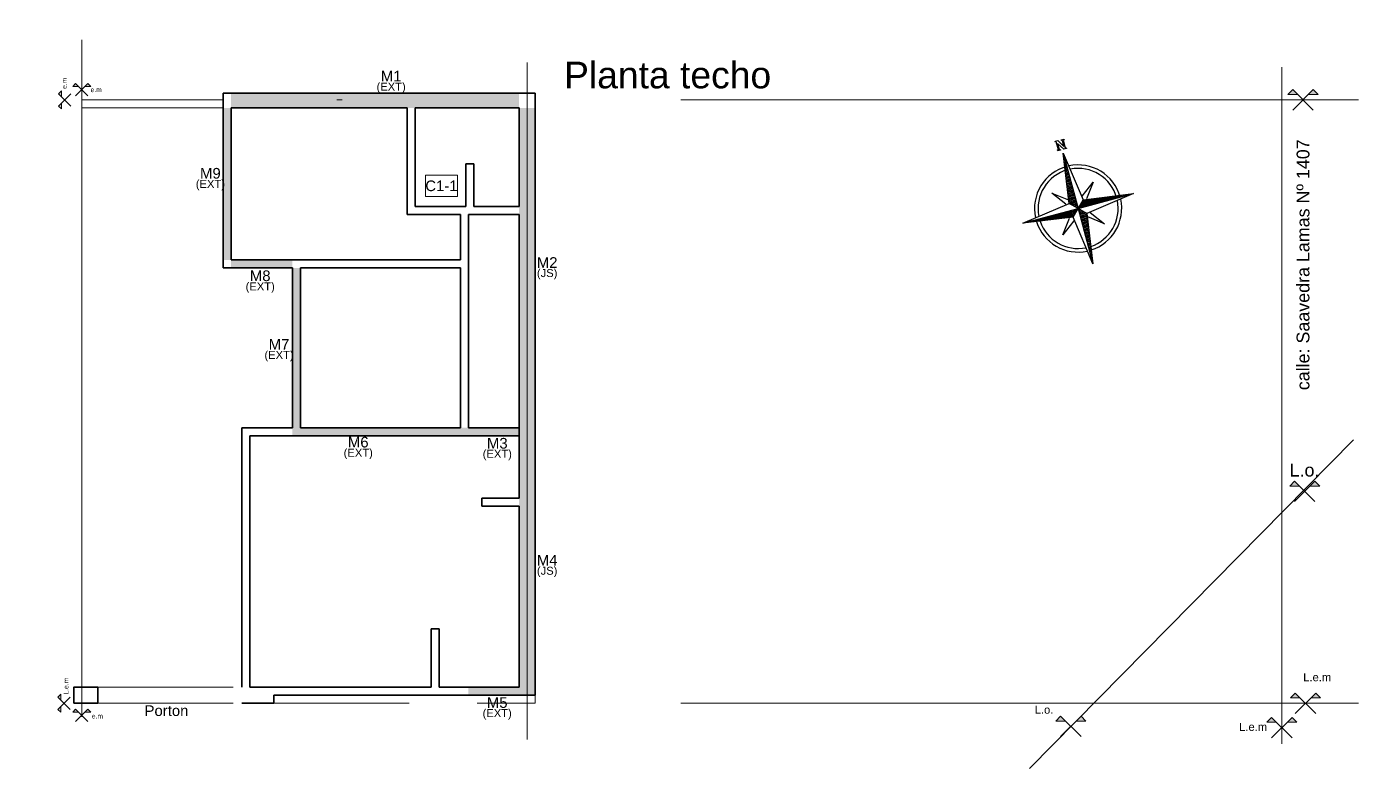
# Model space of a CAD drawing. Header units: millimetres. Extents: x 2761 to 2943, y 1816 to 1962.
# Drawn here: x 2918.22 to 2943.19, y 1858.56 to 1872.47 of the extents above; entities that cross this region are included whole.
import ezdxf
from ezdxf.enums import TextEntityAlignment as Align

# ---------------------------------------------------------------- set-up
doc = ezdxf.new("R2010")
doc.units = ezdxf.units.MM
for name, pattern in [('ACAD_ISO10W100', [18, 12, -3, 0, -3]), ('DASHDOT', [25.4, 12.7, -6.35, 0, -6.35]), ('DASHED', [19.05, 12.7, -6.35])]:
    doc.linetypes.add(name, pattern=pattern)
for name, color, linetype, lineweight in [('Ejes', 3, 'DASHDOT', 13), ('Muros', 6, 'Continuous', 50), ('Muros de la envolvente térmica', 5, 'Continuous', 15), ('Proyecciones', 1, 'DASHED', 0), ('Textos', 3, 'Continuous', 9)]:
    doc.layers.add(name, color=color, linetype=linetype, lineweight=lineweight)
doc.styles.get("Standard").update_dxf_attribs({"font": 'arial.ttf'})

# ---------------------------------------------------------------- blocks, each defined once
blk = doc.blocks.new('*X5')
at = {"color": 0, "linetype": 'ByBlock'}
for p, q in [((-217.53, 160.5), (-217.53, 160.5)), ((-217.52, 160.498), (-217.52, 160.5)), ((-217.51, 160.497), (-217.51, 160.5)), ((-217.5, 160.496), (-217.5, 160.5)), ((-217.49, 160.494), (-217.49, 160.5)), ((-217.48, 160.493), (-217.48, 160.5)), ((-217.47, 160.491), (-217.47, 160.5)), ((-217.46, 160.49), (-217.46, 160.5)), ((-217.45, 160.488), (-217.45, 160.5)), ((-217.44, 160.487), (-217.44, 160.5)), ((-217.43, 160.486), (-217.43, 160.5)), ((-217.42, 160.484), (-217.42, 160.5)), ((-217.41, 160.483), (-217.41, 160.5)), ((-217.4, 160.481), (-217.4, 160.5)), ((-217.39, 160.48), (-217.39, 160.5)), ((-217.38, 160.478), (-217.38, 160.5)), ((-217.37, 160.477), (-217.37, 160.5)), ((-217.36, 160.476), (-217.36, 160.5)), ((-217.35, 160.474), (-217.35, 160.5)), ((-217.34, 160.473), (-217.34, 160.5)), ((-217.33, 160.471), (-217.33, 160.5)), ((-217.32, 160.47), (-217.32, 160.5)), ((-217.31, 160.468), (-217.31, 160.5)), ((-217.3, 160.467), (-217.3, 160.5)), ((-217.29, 160.466), (-217.29, 160.5)), ((-217.28, 160.464), (-217.28, 160.5)), ((-217.27, 160.463), (-217.27, 160.5)), ((-217.26, 160.461), (-217.26, 160.5)), ((-217.25, 160.46), (-217.25, 160.5)), ((-217.24, 160.458), (-217.24, 160.5)), ((-217.23, 160.457), (-217.23, 160.5)), ((-217.22, 160.456), (-217.22, 160.5)), ((-217.21, 160.454), (-217.21, 160.5)), ((-217.2, 160.453), (-217.2, 160.5)), ((-217.19, 160.451), (-217.19, 160.5)), ((-217.18, 160.45), (-217.18, 160.5)), ((-217.17, 160.448), (-217.17, 160.5)), ((-217.16, 160.447), (-217.16, 160.5)), ((-217.15, 160.446), (-217.15, 160.5)), ((-217.14, 160.444), (-217.14, 160.5)), ((-217.13, 160.443), (-217.13, 160.5)), ((-217.12, 160.441), (-217.12, 160.5)), ((-217.11, 160.44), (-217.11, 160.5)), ((-217.1, 160.438), (-217.1, 160.5)), ((-217.09, 160.441), (-217.09, 160.5)), ((-217.08, 160.451), (-217.08, 160.5)), ((-217.07, 160.461), (-217.07, 160.5)), ((-217.06, 160.471), (-217.06, 160.5)), ((-217.05, 160.481), (-217.05, 160.5)), ((-217.04, 160.491), (-217.04, 160.5))]:
    blk.add_line(p, q, dxfattribs=at)
blk = doc.blocks.new('Sbpln014')
at = {"color": 0, "linetype": 'ByBlock'}
for p, q in [((-0.156, 0.156), (0, 1.25)), ((0, 1.25), (0.156, 0.156)), ((0, 1.25), (0, 0)), ((-0.234, 0.156), (-0.469, 0.469)), ((-0.469, 0.469), (-0.156, 0.234)), ((0.156, 0.234), (0.469, 0.469)), ((0.469, 0.469), (0.234, 0.156)), ((-1.25, 0), (-0.156, 0.156)), ((-0.156, -0.156), (-1.25, 0)), ((0, 0), (-1.25, 0)), ((-0.156, 0.156), (0, 0)), ((-0.156, -0.156), (0, 0)), ((0, 0), (0.156, 0.156)), ((0, 0), (0.156, -0.156)), ((0, 0), (0, -1.25)), ((1.25, 0), (0, 0)), ((0.156, 0.156), (1.25, 0)), ((-0.469, -0.469), (-0.234, -0.156)), ((-0.156, -0.234), (-0.469, -0.469)), ((0, -1.25), (-0.156, -0.156)), ((0.156, -0.156), (0, -1.25)), ((1.25, 0), (0.156, -0.156)), ((0.469, -0.469), (0.156, -0.234)), ((0.234, -0.156), (0.469, -0.469))]:
    blk.add_line(p, q, dxfattribs=at)
blk.add_lwpolyline([(1.348, 0.064), (1.348, 0.044), (1.328, 0.044), (1.328, 0.103), (1.348, 0.103), (1.348, 0.083), (1.523, 0.083), (1.523, 0.103), (1.543, 0.103), (1.543, 0.044), (1.387, -0.053), (1.523, -0.053), (1.523, -0.034), (1.543, -0.034), (1.543, -0.092), (1.523, -0.092), (1.523, -0.073), (1.348, -0.073), (1.348, -0.092), (1.328, -0.092), (1.328, -0.034), (1.484, 0.064), (1.348, 0.064)], dxfattribs=at)
for radius, start, end in [(0.95, 92.5891, 177.4109), (0.873, 93.5464, 176.4536), (0.95, 0, 87.4109), (0.873, 0, 86.4536), (0.95, 182.5891, 267.4109), (0.873, 183.5464, 266.4536), (0.95, 270, 357.4109), (0.873, 270, 356.4536)]:
    blk.add_arc((0, 0), radius, start, end, dxfattribs=at)
for p, xscale, yscale, zscale, rotation in [((-401.25, -542.578), 2.499999999999996, 2.499999999999996, 2.499999999999996, 270), ((-542.578, 401.25), 2.5, 2.5, 2.5, 180), ((401.25, 542.578), 2.5, 2.5, 2.5, 90)]:
    blk.add_blockref('*X5', p, dxfattribs=dict(at, xscale=xscale, yscale=yscale, zscale=zscale, rotation=rotation))
at = {"color": 0, "linetype": 'ByBlock', "xscale": 2.5, "yscale": 2.5, "zscale": 2.5}
blk.add_blockref('*X5', (542.578, -401.25), dxfattribs=at)

msp = doc.modelspace()

# ---------------------------------------------------------------- hatches: boundary and pattern name
at = {"layer": 'Muros de la envolvente térmica', "lineweight": 20}
h = msp.add_hatch(color=256, dxfattribs=at)
h.dxf.hatch_style = 1
h.paths.add_polyline_path([(2923.208, 1868.098), (2922.058, 1868.098), (2922.058, 1867.948), (2923.208, 1867.948)])
h.paths.add_polyline_path([(2922.058, 1870.948), (2921.908, 1870.949), (2921.908, 1868.098), (2922.058, 1868.098)])
h.paths.add_polyline_path([(2923.358, 1867.948), (2923.208, 1867.948), (2923.208, 1864.948), (2923.358, 1864.948)])
h.paths.add_polyline_path([(2927.458, 1860.078), (2926.508, 1860.078), (2926.508, 1859.928), (2927.458, 1859.928)])
h.paths.add_polyline_path([(2927.608, 1870.948), (2927.458, 1870.948), (2927.458, 1869.098), (2927.458, 1868.948), (2927.458, 1864.948), (2927.608, 1864.948)])
h.paths.add_polyline_path([(2927.758, 1870.948), (2927.608, 1870.948), (2927.608, 1864.948), (2927.758, 1864.948)])
h.paths.add_polyline_path([(2927.458, 1871.099), (2922.058, 1871.099), (2922.058, 1870.948), (2925.358, 1870.948), (2925.508, 1870.948), (2927.458, 1870.948)])
h.paths.add_polyline_path([(2927.458, 1871.228), (2922.058, 1871.228), (2922.058, 1871.099), (2927.458, 1871.099)])
h = msp.add_hatch(color=256, dxfattribs=at)
h.dxf.hatch_style = 1
h.paths.add_polyline_path([(2927.458, 1864.948), (2926.508, 1864.948), (2926.358, 1864.948), (2923.358, 1864.948), (2923.208, 1864.948), (2923.208, 1864.798), (2927.458, 1864.798)])
h.paths.add_polyline_path([(2927.758, 1864.948), (2927.608, 1864.948), (2927.608, 1859.928), (2927.758, 1859.928)])
h.paths.add_polyline_path([(2927.608, 1864.948), (2927.458, 1864.948), (2927.458, 1863.628), (2927.458, 1863.478), (2927.458, 1860.078), (2927.458, 1859.928), (2927.608, 1859.928)])
at = {"layer": 'Textos'}
h = msp.add_hatch(color=9, dxfattribs=at)
h.paths.add_polyline_path([(2919.143, 1871.404), (2919.089, 1871.348), (2919.198, 1871.348)])
h.paths.add_polyline_path([(2919.373, 1871.404), (2919.318, 1871.348), (2919.427, 1871.348)])
h = msp.add_hatch(color=9, dxfattribs=at)
h.paths.add_polyline_path([(2918.823, 1870.984), (2918.878, 1870.93), (2918.878, 1871.039)])
h.paths.add_polyline_path([(2918.823, 1871.214), (2918.878, 1871.159), (2918.878, 1871.267)])
h = msp.add_hatch(color=9, dxfattribs=at)
h.paths.add_polyline_path([(2941.962, 1871.291), (2941.872, 1871.199), (2942.054, 1871.199)])
h.paths.add_polyline_path([(2942.346, 1871.291), (2942.254, 1871.199), (2942.435, 1871.199)])
at = {"layer": 'Textos', "lineweight": 18}
h = msp.add_hatch(color=9, dxfattribs=at)
h.paths.add_polyline_path([(2941.994, 1863.946), (2941.904, 1863.854), (2942.086, 1863.854)])
h.paths.add_polyline_path([(2942.378, 1863.946), (2942.286, 1863.854), (2942.467, 1863.854)])
at = {"layer": 'Textos'}
h = msp.add_hatch(color=9, dxfattribs=at)
h.paths.add_polyline_path([(2918.811, 1859.664), (2918.866, 1859.61), (2918.866, 1859.719)])
h.paths.add_polyline_path([(2918.811, 1859.894), (2918.866, 1859.839), (2918.866, 1859.947)])
h = msp.add_hatch(color=9, dxfattribs=at)
h.paths.add_polyline_path([(2942.008, 1859.97), (2941.918, 1859.878), (2942.1, 1859.878)])
h.paths.add_polyline_path([(2942.392, 1859.97), (2942.3, 1859.878), (2942.481, 1859.878)])
h = msp.add_hatch(color=9, dxfattribs=at)
h.paths.add_polyline_path([(2919.143, 1859.666), (2919.089, 1859.611), (2919.198, 1859.611)])
h.paths.add_polyline_path([(2919.373, 1859.666), (2919.318, 1859.611), (2919.427, 1859.611)])
h = msp.add_hatch(color=9, dxfattribs=at)
h.paths.add_polyline_path([(2937.608, 1859.538), (2937.519, 1859.446), (2937.7, 1859.446)])
h.paths.add_polyline_path([(2937.992, 1859.538), (2937.9, 1859.446), (2938.082, 1859.446)])
h = msp.add_hatch(color=9, dxfattribs=at)
h.paths.add_polyline_path([(2941.565, 1859.514), (2941.476, 1859.422), (2941.657, 1859.422)])
h.paths.add_polyline_path([(2941.949, 1859.514), (2941.857, 1859.422), (2942.039, 1859.422)])

# ---------------------------------------------------------------- linework, layer by layer
at = {"layer": 'Ejes', "color": 9}
for p, q in [((2941.757, 1859.015), (2941.757, 1872.474)), ((2919.258, 1872.224), (2919.258, 1859.015)), ((2927.608, 1871.798), (2927.608, 1858.701)), ((2943.192, 1871.099), (2918.224, 1871.099)), ((2937.023, 1858.557), (2943.103, 1864.724)), ((2943.192, 1859.779), (2918.224, 1859.779))]:
    msp.add_line(p, q, dxfattribs=at)
at = {"layer": 'Muros', "color": 9, "lineweight": 20}
for p, q in [((2921.908, 1871.099), (2919.258, 1871.099)), ((2919.258, 1871.099), (2919.258, 1870.949)), ((2921.908, 1870.949), (2919.258, 1870.949))]:
    msp.add_line(p, q, dxfattribs=at)
at = {"layer": 'Muros', "color": 9, "lineweight": 35}
for p, q in [((2927.758, 1871.228), (2921.908, 1871.228)), ((2921.908, 1871.228), (2921.908, 1867.948)), ((2927.758, 1871.228), (2927.758, 1859.928)), ((2925.358, 1870.948), (2922.058, 1870.948)), ((2922.058, 1868.098), (2922.058, 1870.948)), ((2925.358, 1870.948), (2925.358, 1868.948)), ((2927.458, 1870.948), (2925.508, 1870.948)), ((2925.508, 1870.948), (2925.508, 1869.098)), ((2927.458, 1870.948), (2927.458, 1869.098)), ((2926.458, 1869.098), (2926.458, 1869.898)), ((2926.458, 1869.898), (2926.608, 1869.898)), ((2926.608, 1869.098), (2926.608, 1869.898)), ((2925.508, 1869.098), (2926.458, 1869.098)), ((2926.608, 1869.098), (2927.458, 1869.098)), ((2925.358, 1868.948), (2926.358, 1868.948)), ((2926.358, 1868.948), (2926.358, 1868.098)), ((2926.508, 1868.948), (2926.508, 1864.948)), ((2926.508, 1868.948), (2926.608, 1868.948)), ((2926.608, 1868.948), (2927.458, 1868.948)), ((2927.458, 1868.948), (2927.458, 1863.628)), ((2922.058, 1868.098), (2926.358, 1868.098)), ((2926.508, 1868.098), (2926.508, 1867.948)), ((2921.908, 1867.948), (2923.208, 1867.948)), ((2923.208, 1867.948), (2923.208, 1864.948)), ((2923.358, 1867.948), (2923.358, 1864.948)), ((2923.358, 1867.948), (2926.358, 1867.948)), ((2926.358, 1867.948), (2926.358, 1864.948)), ((2922.258, 1864.948), (2922.258, 1860.078)), ((2923.208, 1864.948), (2922.258, 1864.948)), ((2926.358, 1864.948), (2923.358, 1864.948)), ((2927.458, 1864.948), (2926.508, 1864.948)), ((2922.408, 1864.798), (2922.408, 1860.078)), ((2927.458, 1864.798), (2922.408, 1864.798)), ((2926.758, 1863.628), (2926.758, 1863.478)), ((2927.458, 1863.628), (2926.758, 1863.628)), ((2926.759, 1863.478), (2926.758, 1863.478)), ((2927.458, 1863.478), (2926.759, 1863.478)), ((2927.458, 1863.478), (2927.458, 1860.078)), ((2925.808, 1861.177), (2925.808, 1860.078)), ((2925.958, 1861.177), (2925.808, 1861.177)), ((2925.958, 1861.177), (2925.958, 1860.078)), ((2922.408, 1860.078), (2925.808, 1860.078)), ((2922.858, 1859.928), (2927.758, 1859.928)), ((2927.458, 1860.078), (2925.958, 1860.078))]:
    msp.add_line(p, q, dxfattribs=at)
for points in [[(2919.108, 1859.779), (2919.558, 1859.779), (2919.558, 1860.079), (2919.108, 1860.079), (2919.108, 1859.779)], [(2922.258, 1859.779), (2922.858, 1859.779), (2922.858, 1859.928)]]:
    msp.add_lwpolyline(points, dxfattribs=at)
at = {"layer": 'Proyecciones', "color": 9, "ltscale": 0.2}
for p, q in [((2919.558, 1860.079), (2922.258, 1860.078)), ((2927.758, 1859.928), (2927.758, 1859.779)), ((2919.558, 1859.78), (2922.258, 1859.779)), ((2922.858, 1859.779), (2927.758, 1859.779))]:
    msp.add_line(p, q, dxfattribs=at)
msp.add_lwpolyline([(2925.701, 1869.287), (2926.301, 1869.287), (2926.301, 1869.687), (2925.701, 1869.687)], close=True, dxfattribs=at)
at = {"layer": 'Textos', "color": 9}
for p, q in [((2919.143, 1871.404), (2919.089, 1871.348)), ((2919.198, 1871.348), (2919.089, 1871.348)), ((2919.143, 1871.404), (2919.373, 1871.173)), ((2919.143, 1871.173), (2919.373, 1871.404)), ((2919.427, 1871.348), (2919.318, 1871.348)), ((2919.373, 1871.404), (2919.427, 1871.348)), ((2918.823, 1871.214), (2918.878, 1871.267)), ((2918.823, 1870.984), (2919.053, 1871.214)), ((2919.053, 1870.984), (2918.823, 1871.214)), ((2918.878, 1871.267), (2918.878, 1871.159)), ((2941.962, 1871.291), (2941.872, 1871.199)), ((2942.054, 1871.199), (2941.872, 1871.199)), ((2941.962, 1871.291), (2942.346, 1870.907)), ((2941.962, 1870.907), (2942.346, 1871.291)), ((2942.435, 1871.199), (2942.254, 1871.199)), ((2942.346, 1871.291), (2942.435, 1871.199)), ((2918.823, 1870.984), (2918.878, 1870.93)), ((2918.878, 1871.039), (2918.878, 1870.93)), ((2918.811, 1859.664), (2919.042, 1859.894)), ((2919.042, 1859.664), (2918.811, 1859.894)), ((2942.008, 1859.97), (2941.918, 1859.878)), ((2942.1, 1859.878), (2941.918, 1859.878)), ((2942.008, 1859.97), (2942.392, 1859.586)), ((2942.008, 1859.586), (2942.392, 1859.97)), ((2942.481, 1859.878), (2942.3, 1859.878)), ((2942.392, 1859.97), (2942.481, 1859.878)), ((2918.811, 1859.664), (2918.866, 1859.61)), ((2918.866, 1859.719), (2918.866, 1859.61)), ((2919.143, 1859.666), (2919.089, 1859.611)), ((2919.198, 1859.611), (2919.089, 1859.611)), ((2919.143, 1859.666), (2919.373, 1859.435)), ((2919.143, 1859.435), (2919.373, 1859.666)), ((2919.427, 1859.611), (2919.318, 1859.611)), ((2919.373, 1859.666), (2919.427, 1859.611)), ((2937.608, 1859.538), (2937.519, 1859.446)), ((2937.7, 1859.446), (2937.519, 1859.446)), ((2937.608, 1859.538), (2937.992, 1859.154)), ((2937.608, 1859.154), (2937.992, 1859.538)), ((2938.082, 1859.446), (2937.9, 1859.446)), ((2937.992, 1859.538), (2938.082, 1859.446)), ((2941.565, 1859.514), (2941.476, 1859.422)), ((2941.657, 1859.422), (2941.476, 1859.422)), ((2941.565, 1859.514), (2941.949, 1859.13)), ((2941.565, 1859.13), (2941.949, 1859.514)), ((2942.039, 1859.422), (2941.857, 1859.422)), ((2941.949, 1859.514), (2942.039, 1859.422))]:
    msp.add_line(p, q, dxfattribs=at)
at = {"layer": 'Textos', "color": 9, "linetype": 'ACAD_ISO10W100', "lineweight": 18}
for p, q in [((2941.994, 1863.946), (2941.904, 1863.854)), ((2942.086, 1863.854), (2941.904, 1863.854)), ((2942.467, 1863.854), (2942.286, 1863.854)), ((2942.378, 1863.946), (2942.467, 1863.854)), ((2918.811, 1859.894), (2918.866, 1859.947)), ((2918.866, 1859.947), (2918.866, 1859.839))]:
    msp.add_line(p, q, dxfattribs=at)
at = {"layer": 'Textos', "color": 9, "linetype": 'ACAD_ISO10W100', "lineweight": 18, "ltscale": 0.16}
for p, q in [((2941.994, 1863.946), (2942.378, 1863.562)), ((2941.994, 1863.562), (2942.378, 1863.946))]:
    msp.add_line(p, q, dxfattribs=at)

# ---------------------------------------------------------------- block references
at = {"color": 9, "ltscale": 0.7, "xscale": 0.8605317641614497, "yscale": 0.8605317641614497, "zscale": 0.8605317641614497, "rotation": 105.0000000000084}
msp.add_blockref('Sbpln014', (2937.937, 1869.062), dxfattribs=at)

# ---------------------------------------------------------------- texts
at = {"layer": 'Textos', "color": 18, "lineweight": 20}
for s, height, p in [('M1', 0.2, (2925.058, 1871.445)), ('(EXT)', 0.15, (2925.058, 1871.272)), ('(EXT)', 0.15, (2921.669, 1869.448)), ('M9', 0.2, (2921.669, 1869.622)), ('M2', 0.2, (2927.983, 1867.948)), ('M8', 0.2, (2922.603, 1867.699)), ('(JS)', 0.15, (2927.983, 1867.775)), ('(EXT)', 0.15, (2922.603, 1867.525)), ('M7', 0.2, (2922.956, 1866.412)), ('(EXT)', 0.15, (2922.956, 1866.239)), ('M6', 0.2, (2924.441, 1864.578)), ('M3', 0.2, (2927.048, 1864.557)), ('(EXT)', 0.15, (2924.441, 1864.404)), ('(EXT)', 0.15, (2927.048, 1864.384)), ('M4', 0.2, (2927.983, 1862.363)), ('(JS)', 0.15, (2927.983, 1862.19)), ('M5', 0.2, (2927.046, 1859.692)), ('(EXT)', 0.15, (2927.046, 1859.519))]:
    msp.add_text(s, height=height, dxfattribs=at).set_placement(p, align=Align.CENTER)
at = {"layer": 'Textos', "color": 9, "lineweight": 20}
for s, p in [('e.m', (2918.976, 1871.306)), ('L.e.m', (2919.008, 1859.943))]:
    msp.add_text(s, height=0.09, rotation=90, dxfattribs=at).set_placement(p)
for p in [(2919.423, 1871.244), (2919.446, 1859.493)]:
    msp.add_text('e.m', height=0.09, dxfattribs=at).set_placement(p)
at = {"layer": 'Textos', "color": 18, "lineweight": 20}
msp.add_text('C1-1', height=0.2, dxfattribs=at).set_placement((2926.001, 1869.487), align=Align.MIDDLE)
at = {"layer": 'Textos', "color": 9, "lineweight": 20}
msp.add_text('Porton', height=0.2, dxfattribs=at).set_placement((2920.846, 1859.54), align=Align.CENTER)
at = {"layer": 'Textos', "color": 7, "insert": (2928.3, 1871.562), "char_height": 0.5, "width": 3.95667, "attachment_point": 4}
msp.add_mtext('{\\fArial|b0|i0|c0|p34;Planta techo}', dxfattribs=at)
at = {"layer": 'Textos', "color": 9, "insert": (2942.034, 1865.652), "char_height": 0.24, "width": 4.92052, "attachment_point": 1, "rotation": 90}
msp.add_mtext('{\\fArial|b0|i0|c0|p34;calle: Saavedra Lamas Nº 1407}', dxfattribs=at)
at = {"layer": 'Textos', "color": 9, "lineweight": 18, "insert": (2942.462, 1864.273), "char_height": 0.24, "width": 1.51542, "attachment_point": 3}
msp.add_mtext('{\\fArial|b0|i0|c0|p34;L.o.}', dxfattribs=at)
at = {"layer": 'Textos', "color": 9, "char_height": 0.15, "width": 2.1098, "attachment_point": 3}
for s, insert in [('{\\fArial|b0|i0|c0|p34;L.e.m}', (2942.682, 1860.342)), ('{\\fArial|b0|i0|c0|p34;L.o.}', (2937.474, 1859.733)), ('{\\fArial|b0|i0|c0|p34;L.e.m}', (2941.481, 1859.411))]:
    msp.add_mtext(s, dxfattribs=dict(at, insert=insert))

doc.saveas('drawing.dxf')
